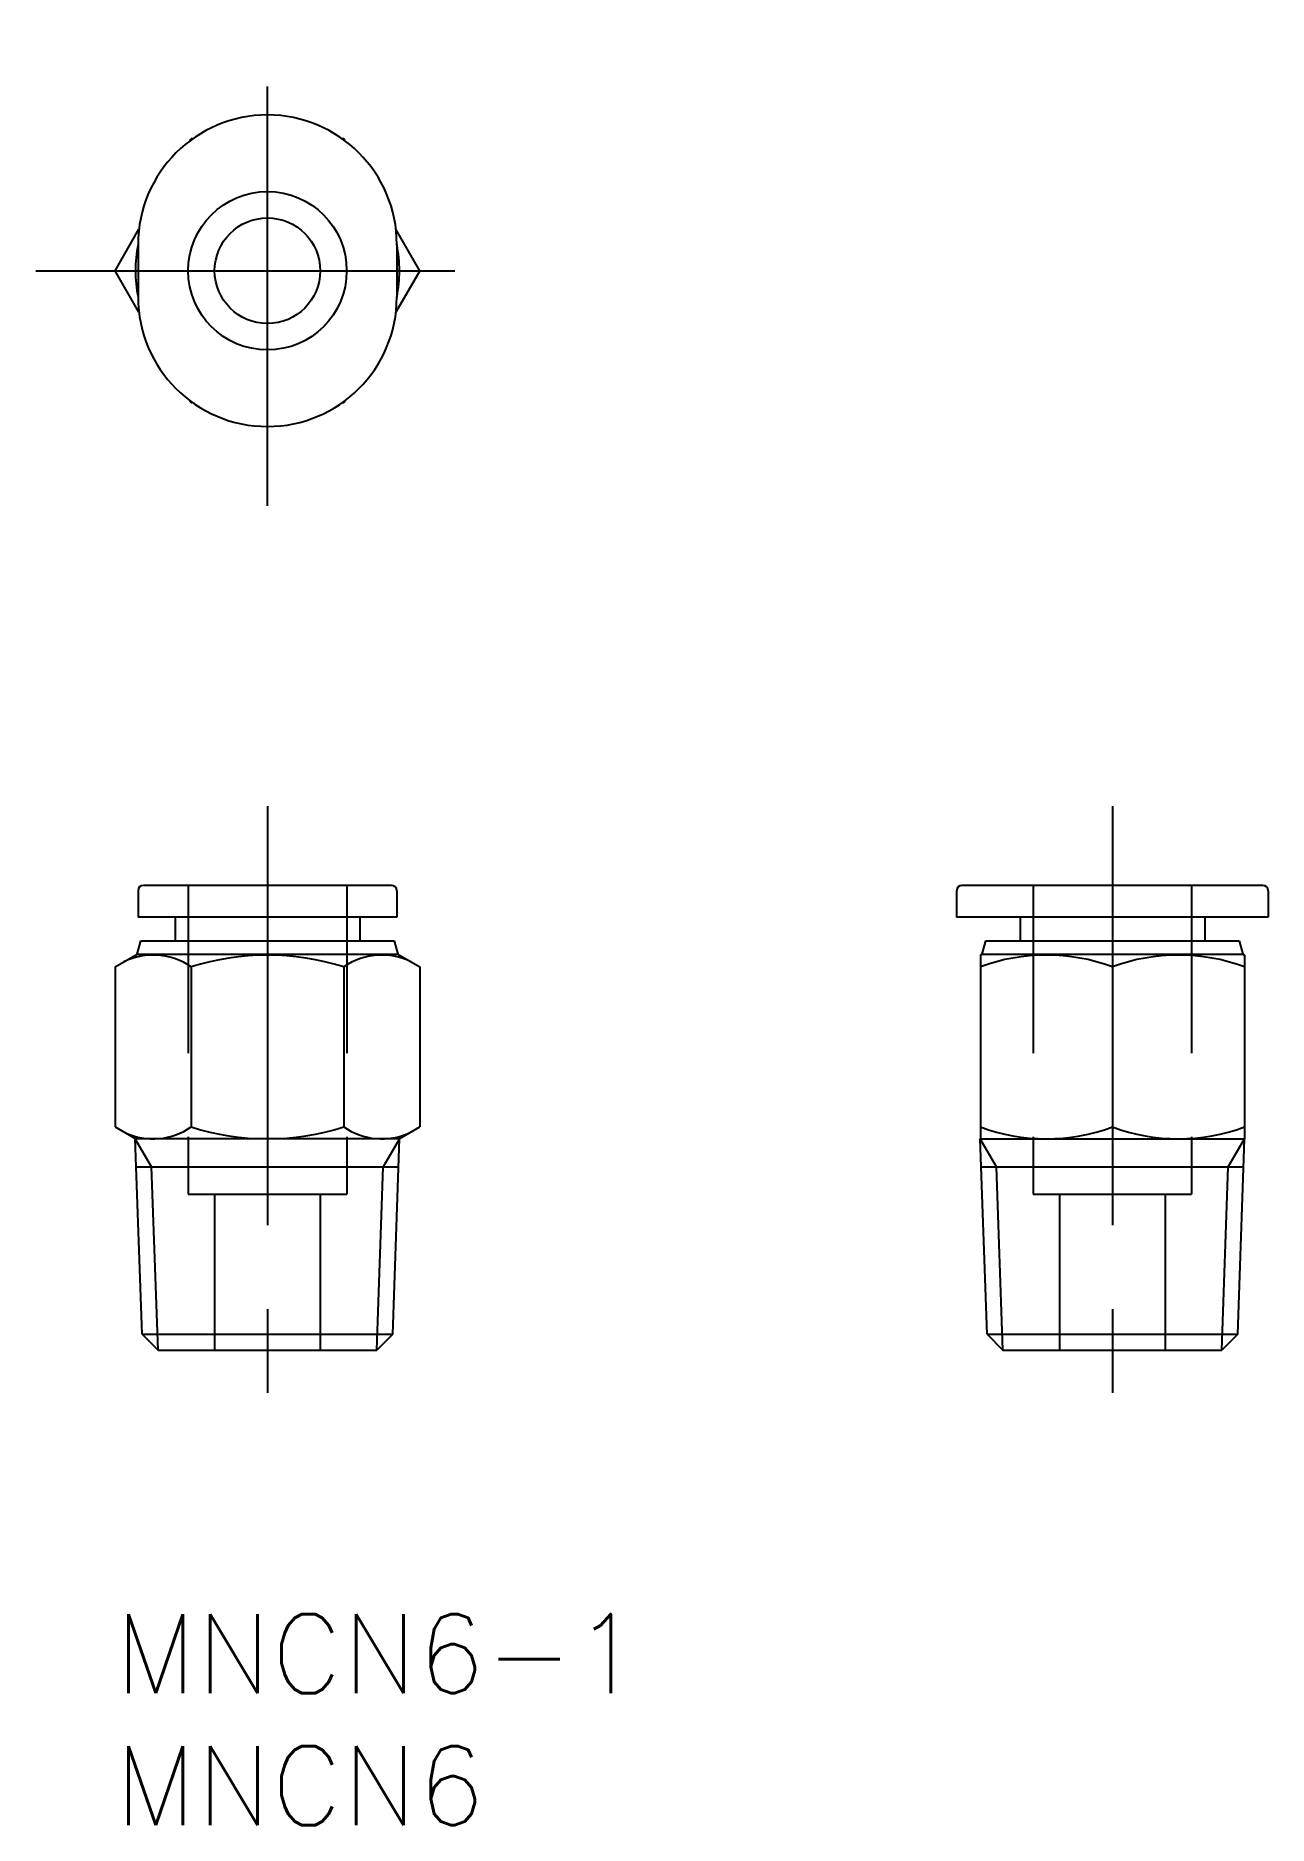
# Model space of a CAD drawing. Extents: x -3 to 43.7, y -8 to 59.8.
import ezdxf

# ---------------------------------------------------------------- set-up
doc = ezdxf.new("R2010")
doc.units = 0
doc.header["$LTSCALE"] = 0.5
doc.linetypes.add('CENTER', pattern=[50.8, 31.75, -6.35, 6.35, -6.35])
doc.linetypes.add('DASHED', pattern=[19.05, 12.7, -6.35])
for name, color, linetype in [('MSM_CENTER', 1, 'CENTER'), ('MSM_CONTINUOUS', 7, 'CONTINUOUS'), ('MSM_DASHED', 4, 'DASHED'), ('MSM_NARROW', 5, 'CONTINUOUS'), ('MSM_PART_NUMBER', 7, 'CONTINUOUS')]:
    doc.layers.add(name, color=color, linetype=linetype)
doc.styles.get("Standard").update_dxf_attribs({"font": 'txt.shx', "height": 3, "bigfont": 'bigfont.shx'})

# ---------------------------------------------------------------- blocks, each defined once
blk = doc.blocks.new('*U5')
at = {"layer": 'MSM_PART_NUMBER'}
blk.add_text('MNCN6-1', height=3, dxfattribs=at).set_placement((0, -3))
blk = doc.blocks.new('*U6')
at = {"layer": 'MSM_PART_NUMBER'}
blk.add_text('MNCN6', height=3, dxfattribs=at).set_placement((0, -8))

msp = doc.modelspace()

# ---------------------------------------------------------------- linework, layer by layer
at = {"layer": 'MSM_CENTER'}
for p, q in [((5.773, 41.984), (5.773, 59.784)), ((-3, 50.884), (14.547, 50.884)), ((5.773, 30.6), (5.773, 7)), ((37.774, 30.6), (37.774, 7))]:
    msp.add_line(p, q, dxfattribs=at)
at = {"layer": 'MSM_CONTINUOUS'}
for p, q in [((2.846, 55.814), (2.887, 55.884)), ((2.943, 55.884), (2.887, 55.884)), ((8.66, 55.884), (8.604, 55.884)), ((8.701, 55.814), (8.66, 55.884)), ((0, 50.884), (0.907, 52.455)), ((11.547, 50.884), (10.64, 52.455)), ((0.874, 51.884), (0.874, 49.884)), ((10.673, 51.884), (10.673, 49.884)), ((0.907, 49.314), (0, 50.884)), ((11.547, 50.884), (10.64, 49.314)), ((2.887, 45.884), (2.846, 45.955)), ((2.943, 45.884), (2.887, 45.884)), ((8.66, 45.884), (8.604, 45.884)), ((8.701, 45.955), (8.66, 45.884)), ((0.874, 27.4), (0.874, 26.4)), ((10.473, 27.6), (1.073, 27.6)), ((10.673, 27.4), (10.673, 26.4)), ((31.873, 27.4), (31.873, 26.4)), ((43.473, 27.6), (32.073, 27.6)), ((43.673, 27.4), (43.673, 26.4)), ((10.673, 26.4), (0.874, 26.4)), ((2.274, 26.4), (2.274, 25.5)), ((9.274, 26.4), (9.274, 25.5)), ((43.673, 26.4), (31.873, 26.4)), ((34.274, 26.4), (34.274, 25.5)), ((41.273, 26.4), (41.273, 25.5)), ((0.84, 25), (0.973, 25.5)), ((0.973, 25.5), (10.573, 25.5)), ((10.573, 25.5), (10.707, 25)), ((32.84, 25), (32.974, 25.5)), ((32.974, 25.5), (42.573, 25.5)), ((42.573, 25.5), (42.707, 25)), ((0, 24.515), (0.84, 25)), ((0, 24.515), (0, 18.452)), ((0.84, 25), (10.707, 25)), ((2.887, 24.515), (2.887, 18.452)), ((8.66, 24.515), (8.66, 18.452)), ((10.707, 25), (11.547, 24.515)), ((11.547, 24.515), (11.547, 18.452)), ((32.774, 24.962), (32.84, 25)), ((32.774, 24.962), (32.774, 18.006)), ((32.84, 25), (42.707, 25)), ((37.774, 24.515), (37.774, 18.452)), ((42.707, 25), (42.774, 24.962)), ((42.774, 24.962), (42.774, 18.006)), ((0, 18.452), (0.784, 18)), ((10.763, 18), (11.547, 18.452)), ((1.027, 10.602), (0.769, 18)), ((10.778, 18), (0.769, 18)), ((10.52, 10.602), (10.778, 18)), ((33.027, 10.602), (32.769, 18)), ((32.769, 18), (42.778, 18)), ((32.774, 18.006), (32.784, 18)), ((42.52, 10.602), (42.778, 18)), ((42.763, 18), (42.774, 18.006)), ((0.806, 16.936), (10.741, 16.936)), ((32.806, 16.936), (42.741, 16.936)), ((1.027, 10.602), (1.629, 10)), ((1.027, 10.602), (10.52, 10.602)), ((10.52, 10.602), (9.918, 10)), ((33.027, 10.602), (33.629, 10)), ((33.027, 10.602), (42.52, 10.602)), ((42.52, 10.602), (41.918, 10)), ((1.629, 10), (9.918, 10)), ((33.629, 10), (41.918, 10))]:
    msp.add_line(p, q, dxfattribs=at)
for radius in [3, 2]:
    msp.add_circle((5.773, 50.884), radius, dxfattribs=at)
for centre, radius, start, end in [((5.773, 51.884), 4.9, 0, 180), ((5.773, 50.884), 5, 168.52152, 191.47849), ((5.773, 50.884), 5, 348.52151, 11.47849), ((5.773, 49.884), 4.9, 180.00001, 0), ((1.073, 27.4), 0.2, 90, 180), ((10.473, 27.4), 0.2, 0, 90), ((32.073, 27.4), 0.2, 90, 180), ((43.473, 27.4), 0.2, 0, 90), ((1.443, 22.406), 2.556, 55.61549, 115.61591), ((5.773, 15.408), 9.553, 72.41201, 107.58799), ((10.104, 22.406), 2.556, 64.38375, 124.38451), ((10.104, 22.406), 2.556, 55.61549, 55.61574), ((35.273, 17.741), 7.221, 69.74381, 110.25619), ((40.273, 17.741), 7.221, 69.74381, 110.25619), ((1.44, 20.54), 2.54, 245.63859, 304.7221), ((5.773, 27.436), 9.436, 252.18681, 287.81319), ((10.107, 20.54), 2.54, 235.27793, 294.36137), ((35.273, 25.134), 7.134, 249.48576, 290.51424), ((40.273, 25.134), 7.134, 249.48576, 290.51424)]:
    msp.add_arc(centre, radius, start, end, dxfattribs=at)
at = {"layer": 'MSM_DASHED'}
for p, q in [((2.774, 27.6), (2.774, 15.9)), ((8.774, 27.6), (8.774, 15.9)), ((34.774, 27.6), (34.774, 15.9)), ((40.773, 27.6), (40.773, 15.9)), ((2.774, 15.9), (8.774, 15.9)), ((3.774, 15.9), (3.774, 10)), ((7.774, 15.9), (7.774, 10)), ((34.774, 15.9), (40.773, 15.9)), ((35.774, 15.9), (35.774, 10)), ((39.774, 15.9), (39.774, 10))]:
    msp.add_line(p, q, dxfattribs=at)
at = {"layer": 'MSM_NARROW'}
for p, q in [((1.387, 16.936), (0.769, 18)), ((10.778, 18), (10.16, 16.936)), ((33.387, 16.936), (32.769, 18)), ((42.16, 16.936), (42.778, 18)), ((1.629, 10), (1.387, 16.936)), ((9.918, 10), (10.16, 16.936)), ((33.629, 10), (33.387, 16.936)), ((41.918, 10), (42.16, 16.936))]:
    msp.add_line(p, q, dxfattribs=at)

# ---------------------------------------------------------------- block references
at = {"layer": 'MSM_CONTINUOUS'}
for name in ['*U5', '*U6']:
    msp.add_blockref(name, (0, 0), dxfattribs=at)

doc.saveas('drawing.dxf')
